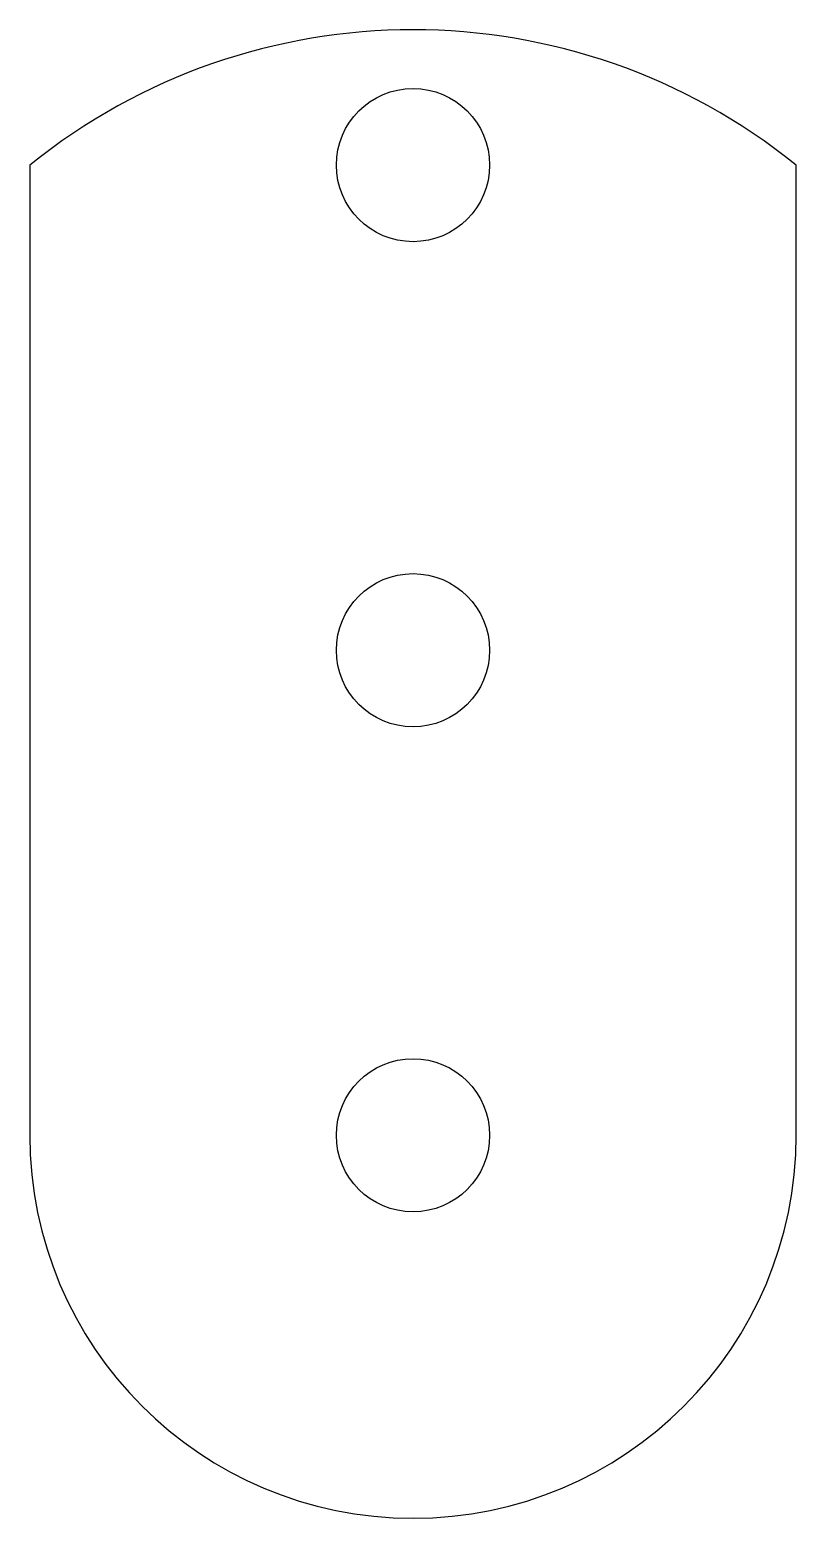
# Model space of a CAD drawing. Header units: millimetres. Extents: x -15.3 to 14.7, y -56.1 to 2.2.
import ezdxf

# ---------------------------------------------------------------- set-up
doc = ezdxf.new("R2010")
doc.units = ezdxf.units.MM

msp = doc.modelspace()

# ---------------------------------------------------------------- linework, layer by layer
at = {"color": 7, "linetype": 'Continuous', "lineweight": 25}
for p, q in [((-15.258, -3.055), (-15.258, -41.055)), ((14.742, -41.055), (14.742, -3.055))]:
    msp.add_line(p, q, dxfattribs=at)
for centre in [(-0.258, -3.055), (-0.258, -22.055), (-0.258, -41.055)]:
    msp.add_circle(centre, 3, dxfattribs=at)
for centre, radius, start, end in [((-0.258, -21.624), 23.87, 51.06808, 128.93192), ((-0.258, -41.055), 15, 180, 0)]:
    msp.add_arc(centre, radius, start, end, dxfattribs=at)

doc.saveas('drawing.dxf')
